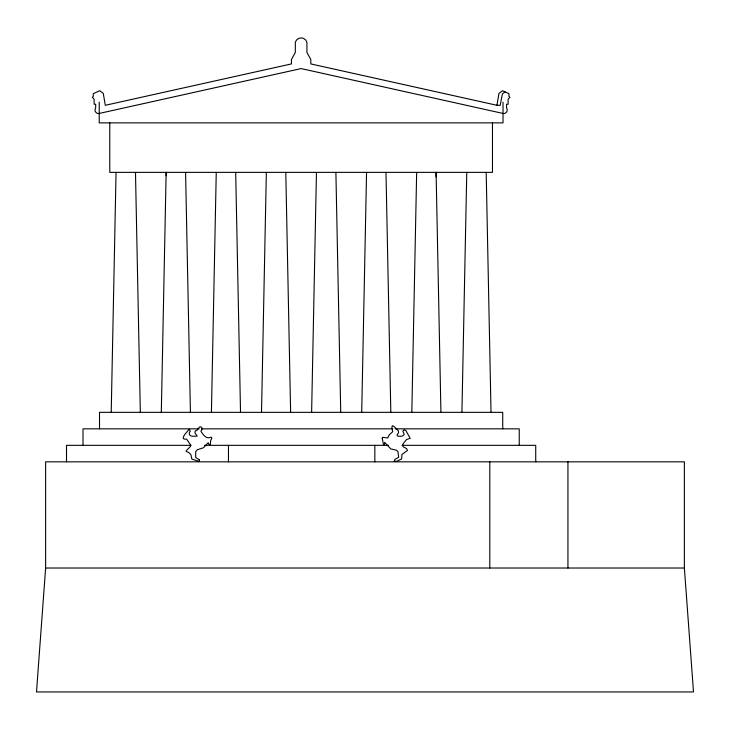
<?xml version="1.0" encoding="UTF-8"?>
<svg xmlns="http://www.w3.org/2000/svg" width="730" height="730" viewBox="0 0 730 730"><rect width="100%" height="100%" fill="white"/><g stroke="black" fill="none" stroke-linecap="round" stroke-linejoin="round"><path stroke-width="1.09" d="M111.215 412.34L116.052 172.362M161.312 412.34L166.148 172.362L166.166 175.775M211.417 412.34L216.253 172.362M261.513 412.34L266.35 172.362M311.619 412.34L316.455 172.362M361.715 412.34L366.551 172.362M411.82 412.34L416.657 172.362M461.926 412.34L466.762 172.362M45.625 568.022L36.5 691.949L693.5 691.949L684.375 568.022L684.375 461.834L45.625 461.834L45.625 568.022L684.375 568.022M496.938 105.293L498.964 93.376L502.495 90.739L508.956 93.677L508.956 96.36L509.942 97.272L508.117 99.243L508.117 104.226L506.574 104.226L506.574 107.876A3.632 3.632 0 0 1 503.736 113.606L301.125 68.574L98.504 113.606A3.632 3.632 0 0 1 95.666 107.876L95.666 104.226L94.133 104.226L94.133 99.243L92.299 97.272L93.285 96.36L93.285 93.677L99.745 90.739L103.277 93.376L105.303 105.293L291.443 63.921L291.443 59.513L295.321 52.45L295.321 42.285A6.013 6.013 0 0 1 306.919 42.285L306.919 52.45L310.798 59.513L310.798 63.921L496.938 105.293L500.196 105.293L502.441 93.805L505.078 91.907M199.19 428.838L83.01 428.838L83.01 445.337M201.462 428.838L392.804 428.838M395.085 428.838L519.231 428.838L519.231 445.337M191.214 445.337L66.512 445.337L66.512 461.834M204.51 445.337L388.442 445.337M402.038 445.337L535.729 445.337L535.729 461.834M486.189 172.362L491.025 412.34M440.929 412.34L436.093 172.362L436.075 176.915M385.988 172.362L390.824 412.34M335.891 172.362L340.727 412.34M285.786 172.362L290.622 412.34M235.69 172.362L240.526 412.34M185.584 172.362L190.421 412.34M135.488 172.362L140.324 412.34M567.94 461.834L567.94 568.022M503.025 102.173L503.025 122.868L99.225 122.868L99.225 102.173M502.733 428.838L502.733 412.34L99.508 412.34L99.508 428.838M492.467 122.868L492.467 172.362L109.774 172.362L109.774 122.868M489.793 461.834L489.793 568.022M374.846 445.337L374.846 461.834M228.463 445.337L228.463 461.834M199.564 459.891L199.29 460.949L198.076 461.077L191.844 459.051L190.877 454.571L188.878 452.582L186.25 451.505L186.269 450.684L190.503 446.413L190.275 444.415L186.597 439.122C178.494 440.199 187.355 431.357 189.389 429.249L190.256 431.357L189.289 432.543C188.194 437.197 194.353 436.284 197.182 436.084L194.965 432.945L195.239 430.882C198.423 431.248 198.669 424.541 201.754 427.488L202.11 428.984L200.96 431.384C203.433 435.016 206.435 439.725 211.235 437.087L211.873 438.356L210.742 440.245L210.322 444.479L209.127 444.597L208.178 442.69L203.542 447.727L197.273 449.78L195.731 451.66L195.667 457.482L199.564 459.891M382.21 438.128L383.487 444.625L384.555 444.387L384.628 442.28L390.778 448.941L396.344 450.164L397.941 451.596L398.68 457.382L394.912 459.389L394.264 461.241L396.892 461.287L401.609 458.933L401.947 454.516L407.468 450.41C407.322 447.043 401.19 448.01 402.869 444.15L406.464 439.588L410.178 438.292L405.944 430.663L404.046 429.806L402.851 431.083L404.192 434.387C403.024 436.686 399.575 436.622 397.412 435.883L397.065 434.961L398.58 432.717L398.352 430.791L394.036 426.448L392.393 425.709L391.837 427.461L392.704 431.649L389.19 434.934L387.74 437.945L382.602 437.316L382.21 438.128"/></g></svg>
